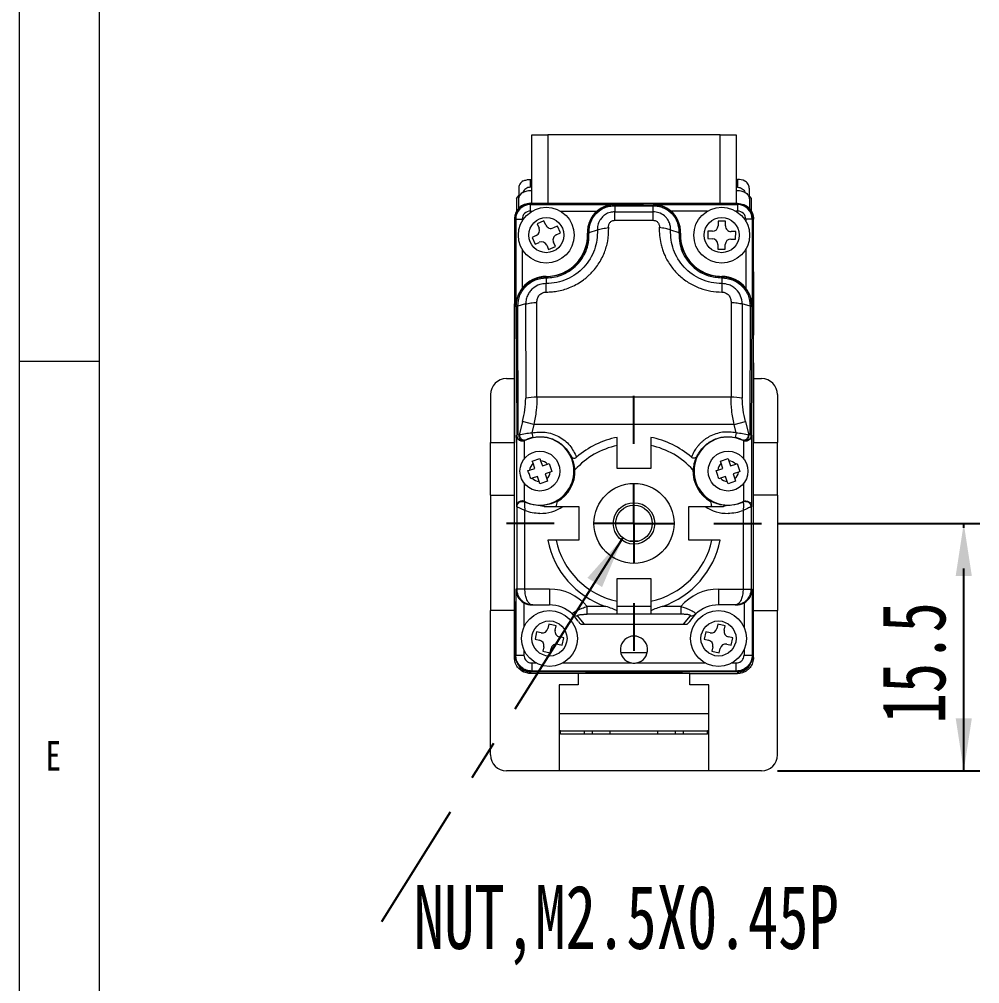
# Model space of a CAD drawing. Header units: millimetres. Extents: x 5 to 415, y 5 to 292.
# Drawn here: x 5 to 65.2, y 59.4 to 119.9 of the extents above; entities that cross this region are included whole.
import ezdxf

# ---------------------------------------------------------------- set-up
doc = ezdxf.new("R2010")
doc.units = ezdxf.units.MM
doc.linetypes.add('CENTERX2', pattern=[20.32, 12.7, -2.54, 2.54, -2.54])
doc.layers.add('CENTER_LINE', color=7, linetype='CENTERX2')
doc.styles.add('SLDTEXTSTYLE0', font='TXT', dxfattribs={"width": 0.7})
doc.styles.add('SLDTEXTSTYLE3', font='TXT', dxfattribs={"width": 0.75})
doc.dimstyles.new('SLDDIMSTYLE5', dxfattribs={"dimtxt": 4, "dimasz": 3.302, "dimexe": 0, "dimexo": 0.0625, "dimgap": 1, "dimtad": 1, "dimdec": 1, "dimrnd": 1e-09, "dimzin": 12, "dimdsep": 46, "dimtxsty": 'SLDTEXTSTYLE0', "dimsah": 1, "dimcen": 0.09, "dimadec": 0, "dimazin": 3, "dimtfac": 1, "dimtdec": 1, "dimtofl": 0, "dimtmove": 0, "dimatfit": 3, "dimfxl": 1, "dimfrac": 2, "dimtolj": 1, "dimtzin": 12, "dimarcsym": 0})
doc.dimstyles.new('SLDDIMSTYLE6', dxfattribs={"dimtxt": 0.18, "dimasz": 3.302, "dimexe": 0, "dimexo": 0.0625, "dimgap": 0, "dimtad": 0, "dimtih": 1, "dimtoh": 1, "dimdec": 0, "dimrnd": 1e-09, "dimzin": 0, "dimdsep": 46, "dimtxsty": 'Standard', "dimsah": 1, "dimcen": 0.09, "dimadec": 0, "dimazin": 0, "dimtfac": 3.302, "dimtdec": 0, "dimtofl": 0, "dimtmove": 0, "dimatfit": 3, "dimfxl": 1, "dimfrac": 2, "dimtolj": 1, "dimtzin": 0, "dimarcsym": 0})

# ---------------------------------------------------------------- blocks, each defined once
blk = doc.blocks.new('_D_28')
at = {"layer": 'CENTER_LINE'}
for p, q in [((52.548, 88.323), (65.229, 88.323)), ((64.229, 72.803), (64.229, 88.323)), ((52.548, 72.803), (65.229, 72.803))]:
    blk.add_line(p, q, dxfattribs=at)
for points in [[(64.229, 88.323), (63.721, 85.021), (64.737, 85.021)], [(64.229, 72.803), (64.737, 76.105), (63.721, 76.105)]]:
    blk.add_solid(points, dxfattribs=at)
at = {"layer": 'CENTER_LINE', "insert": (59.073, 75.769), "char_height": 4, "attachment_point": 1, "rotation": 90, "style": 'SLDTEXTSTYLE0'}
blk.add_mtext('15.5', dxfattribs=at)
blk = doc.blocks.new('SW_NOTE_0_10')
at = {"layer": 'CENTER_LINE', "color": 0, "insert": (2.028, 2.3), "char_height": 4, "attachment_point": 1, "style": 'SLDTEXTSTYLE0'}
blk.add_mtext('NUT,M2.5X0.45P', dxfattribs=at)
blk = doc.blocks.new('SW_CENTERMARKSYMBOL_9')
at = {"layer": 'CENTER_LINE', "color": 0}
for p, q in [((0, 5), (0, 8)), ((0, 0), (0, 2.5)), ((-5, 0), (-8, 0)), ((0, 0), (-2.5, 0)), ((0, 0), (0, -2.5)), ((0, 0), (2.5, 0)), ((5, 0), (8, 0)), ((0, -5), (0, -8))]:
    blk.add_line(p, q, dxfattribs=at)

msp = doc.modelspace()

# ---------------------------------------------------------------- linework, layer by layer
at = {"color": 7, "linetype": 'Continuous', "lineweight": 18}
for p, q in [((5, 292), (5, 5)), ((10, 287), (10, 10)), ((37.148, 108.405), (37.148, 112.705)), ((38.148, 112.705), (38.148, 108.405)), ((48.948, 112.705), (38.148, 112.705)), ((48.948, 108.405), (48.948, 112.705)), ((49.948, 112.705), (49.948, 108.405)), ((37.048, 109.905), (37.048, 109.405)), ((37.048, 109.905), (37.148, 109.905)), ((49.948, 109.905), (50.048, 109.905)), ((50.048, 109.905), (50.048, 109.405)), ((36.319, 108.905), (36.315, 108.656)), ((36.386, 108.905), (36.319, 108.905)), ((37.148, 109.405), (37.048, 109.405)), ((50.048, 109.405), (49.948, 109.405)), ((36.182, 108.704), (36.175, 107.863)), ((36.315, 108.656), (36.304, 108.057)), ((37.048, 108.405), (40.048, 108.405)), ((40.198, 108.38), (37.048, 108.38)), ((37.048, 108.356), (37.048, 108.324)), ((44.098, 108.356), (37.048, 108.356)), ((37.048, 108.324), (42.344, 108.324)), ((37.048, 108.324), (37.048, 107.917)), ((40.048, 108.38), (40.048, 108.405)), ((40.048, 108.405), (46.748, 108.405)), ((40.198, 108.389), (40.198, 108.38)), ((44.098, 108.389), (40.198, 108.389)), ((42.344, 108.313), (42.344, 108.324)), ((42.344, 108.313), (44.753, 108.313)), ((44.098, 108.397), (44.098, 108.356)), ((46.998, 108.397), (44.098, 108.397)), ((44.753, 108.313), (44.753, 108.324)), ((44.753, 108.324), (50.048, 108.324)), ((46.748, 108.405), (50.048, 108.405)), ((46.748, 108.405), (46.748, 108.397)), ((46.998, 108.356), (46.998, 108.397)), ((50.049, 108.359), (46.998, 108.359)), ((46.998, 108.356), (50.048, 108.356)), ((50.048, 108.356), (50.048, 108.324)), ((50.048, 108.324), (50.048, 107.917)), ((50.782, 108.656), (50.793, 108.057)), ((50.922, 107.863), (50.915, 108.704)), ((37.048, 107.917), (37.167, 107.917)), ((38.93, 107.917), (41.244, 107.917)), ((42.344, 108.251), (42.344, 107.871)), ((42.344, 108.251), (44.753, 108.251)), ((42.344, 107.871), (44.753, 107.871)), ((44.753, 107.871), (44.753, 108.251)), ((48.167, 107.917), (45.853, 107.917)), ((50.048, 107.917), (49.93, 107.917)), ((36.048, 107.405), (36.048, 104.505)), ((36.074, 104.258), (36.074, 107.405)), ((36.097, 102.103), (36.097, 107.405)), ((36.097, 107.405), (36.13, 107.405)), ((36.13, 107.405), (36.13, 101.905)), ((36.13, 107.405), (36.537, 107.405)), ((36.537, 107.405), (36.537, 107.287)), ((37.904, 107.299), (37.478, 107.109)), ((37.478, 107.109), (37.597, 106.842)), ((38.023, 107.033), (37.904, 107.299)), ((42.341, 107.336), (44.756, 107.336)), ((48.829, 107.284), (48.824, 106.992)), ((49.295, 107.277), (48.829, 107.284)), ((49.291, 106.985), (49.295, 107.277)), ((50.967, 107.405), (50.56, 107.405)), ((50.56, 107.405), (50.56, 107.287)), ((50.967, 107.405), (50.967, 101.905)), ((51, 107.405), (50.967, 107.405)), ((51, 102.103), (51, 107.405)), ((51.003, 104.058), (51.003, 107.405)), ((51.048, 104.105), (51.048, 107.405)), ((38.752, 106.976), (38.486, 106.856)), ((38.676, 106.431), (38.942, 106.55)), ((38.942, 106.55), (38.752, 106.976)), ((40.634, 106.526), (40.641, 106.526)), ((40.639, 106.605), (40.641, 106.526)), ((40.641, 106.526), (40.644, 106.405)), ((40.728, 106.577), (41.251, 106.737)), ((45.846, 106.737), (46.369, 106.577)), ((46.456, 106.526), (46.463, 106.526)), ((48.177, 106.652), (48.17, 106.185)), ((48.469, 106.648), (48.177, 106.652)), ((49.927, 106.625), (49.635, 106.63)), ((49.92, 106.159), (49.927, 106.625)), ((37.421, 106.38), (37.154, 106.261)), ((37.154, 106.261), (37.345, 105.835)), ((37.345, 105.835), (37.611, 105.954)), ((38.619, 105.702), (38.5, 105.968)), ((48.17, 106.185), (48.462, 106.181)), ((49.628, 106.163), (49.92, 106.159)), ((36.537, 105.524), (36.537, 103.076)), ((38.074, 105.778), (38.193, 105.511)), ((38.193, 105.511), (38.619, 105.702)), ((48.806, 105.826), (48.802, 105.534)), ((48.802, 105.534), (49.268, 105.527)), ((49.268, 105.527), (49.273, 105.818)), ((50.56, 105.524), (50.56, 103.076)), ((36.048, 104.505), (36.074, 104.505)), ((36.048, 104.505), (36.048, 93.405)), ((36.068, 102.103), (36.068, 104.258)), ((36.074, 104.258), (36.068, 104.258)), ((51.003, 104.105), (51.048, 104.105)), ((51.029, 104.058), (51.003, 104.058)), ((51.029, 102.103), (51.029, 104.058)), ((51.048, 104.105), (51.048, 100.133)), ((38.048, 103.792), (38.048, 103.817)), ((38.049, 103.73), (38.048, 103.371)), ((49.048, 103.817), (49.048, 103.792)), ((49.048, 103.73), (49.048, 103.371)), ((36.057, 83.405), (36.057, 102.103)), ((36.097, 102.103), (36.057, 102.103)), ((36.13, 101.905), (36.166, 101.905)), ((36.166, 101.905), (36.204, 93.85)), ((36.755, 102.088), (36.254, 101.959)), ((36.292, 93.905), (36.254, 101.959)), ((36.755, 102.088), (36.756, 96.169)), ((37.463, 96.245), (37.463, 102.19)), ((49.634, 102.19), (49.634, 96.245)), ((50.342, 102.088), (50.341, 96.169)), ((50.843, 101.959), (50.342, 102.088)), ((50.843, 101.959), (50.805, 93.905)), ((50.931, 101.905), (50.893, 93.85)), ((50.967, 101.905), (50.931, 101.905)), ((51.043, 102.103), (51, 102.103)), ((51.043, 100.133), (51.043, 102.103)), ((51.043, 100.133), (51.048, 100.133)), ((51.048, 98.393), (51.048, 100.133)), ((5, 98.5), (10, 98.5)), ((51.048, 98.393), (51.043, 98.393)), ((51.043, 83.405), (51.043, 98.393)), ((51.048, 98.393), (51.048, 93.405)), ((35.548, 97.403), (36.048, 97.403)), ((51.048, 97.403), (51.548, 97.403)), ((34.548, 96.403), (34.548, 93.403)), ((49.634, 96.245), (37.463, 96.245)), ((52.548, 96.403), (52.548, 93.403)), ((36.565, 94.719), (36.343, 93.862)), ((37.272, 94.536), (36.565, 94.719)), ((37.272, 94.536), (37.136, 94.012)), ((49.825, 94.536), (37.272, 94.536)), ((49.825, 94.536), (50.532, 94.719)), ((49.961, 94.012), (49.825, 94.536)), ((50.532, 94.719), (50.754, 93.862)), ((36.204, 93.85), (36.171, 93.85)), ((36.171, 93.85), (36.171, 89.36)), ((36.343, 93.862), (36.36, 93.865)), ((37.136, 94.012), (37.199, 93.719)), ((49.961, 94.012), (49.898, 93.719)), ((50.754, 93.862), (50.737, 93.865)), ((50.893, 93.85), (50.926, 93.85)), ((50.926, 93.85), (50.926, 89.36)), ((34.548, 90.103), (34.548, 93.403)), ((34.548, 93.403), (36.048, 93.403)), ((36.048, 93.405), (36.057, 93.405)), ((36.048, 92.803), (36.048, 93.403)), ((36.057, 93.403), (36.048, 93.403)), ((36.048, 89.355), (36.048, 93.305)), ((36.048, 93.305), (36.057, 93.305)), ((36.699, 93.542), (36.601, 93.511)), ((36.711, 93.519), (36.699, 93.542)), ((42.498, 93.212), (42.498, 93.722)), ((42.498, 91.773), (42.498, 93.212)), ((44.598, 93.722), (44.598, 93.212)), ((44.598, 93.212), (44.598, 91.773)), ((50.398, 93.542), (50.386, 93.519)), ((50.496, 93.511), (50.398, 93.542)), ((51.043, 93.405), (51.048, 93.405)), ((51.048, 93.403), (51.043, 93.403)), ((51.048, 93.305), (51.043, 93.305)), ((51.048, 92.803), (51.048, 93.403)), ((51.048, 93.403), (52.548, 93.403)), ((51.048, 89.355), (51.048, 93.305)), ((52.548, 90.103), (52.548, 93.403)), ((37.173, 92.235), (37.647, 92.394)), ((37.221, 92.092), (37.173, 92.235)), ((37.327, 91.777), (37.221, 92.092)), ((37.647, 92.394), (37.695, 92.251)), ((37.695, 92.251), (37.801, 91.936)), ((37.801, 91.936), (38.125, 92.045)), ((38.125, 92.045), (38.226, 92.078)), ((48.973, 92.235), (49.447, 92.394)), ((49.021, 92.092), (48.973, 92.235)), ((49.127, 91.777), (49.021, 92.092)), ((49.447, 92.394), (49.495, 92.251)), ((49.495, 92.251), (49.601, 91.936)), ((49.601, 91.936), (49.925, 92.045)), ((49.925, 92.045), (50.026, 92.078)), ((36.901, 91.634), (37.002, 91.668)), ((37.002, 91.668), (37.327, 91.777)), ((38.295, 91.538), (37.97, 91.429)), ((37.97, 91.429), (38.076, 91.114)), ((38.396, 91.572), (38.295, 91.538)), ((39.822, 91.657), (39.848, 91.685)), ((44.598, 91.773), (42.498, 91.773)), ((47.249, 91.685), (47.275, 91.657)), ((48.701, 91.634), (48.802, 91.668)), ((48.802, 91.668), (49.127, 91.777)), ((50.095, 91.538), (49.77, 91.429)), ((49.77, 91.429), (49.876, 91.114)), ((50.196, 91.572), (50.095, 91.538)), ((37.171, 91.161), (37.071, 91.128)), ((37.496, 91.27), (37.171, 91.161)), ((37.602, 90.955), (37.496, 91.27)), ((37.65, 90.812), (37.602, 90.955)), ((38.124, 90.971), (37.65, 90.812)), ((38.076, 91.114), (38.124, 90.971)), ((48.971, 91.161), (48.871, 91.128)), ((49.296, 91.27), (48.971, 91.161)), ((49.402, 90.955), (49.296, 91.27)), ((49.45, 90.812), (49.402, 90.955)), ((49.924, 90.971), (49.45, 90.812)), ((49.876, 91.114), (49.924, 90.971)), ((34.548, 90.103), (36.048, 90.103)), ((34.548, 90.103), (34.548, 82.853)), ((36.699, 89.668), (36.711, 89.692)), ((38.74, 89.694), (38.751, 89.731)), ((48.346, 89.731), (48.357, 89.694)), ((50.386, 89.692), (50.398, 89.668)), ((52.548, 90.103), (51.048, 90.103)), ((52.548, 90.103), (52.548, 82.853)), ((36.048, 83.955), (36.048, 89.355)), ((36.171, 89.36), (36.206, 89.36)), ((36.206, 89.36), (36.206, 84.205)), ((36.706, 84.205), (36.706, 89.121)), ((37.664, 89.448), (37.648, 89.448)), ((37.937, 89.373), (38.66, 89.373)), ((38.66, 89.373), (40.098, 89.373)), ((40.098, 89.373), (40.098, 87.273)), ((46.998, 89.373), (48.437, 89.373)), ((46.998, 87.273), (46.998, 89.373)), ((48.437, 89.373), (49.16, 89.373)), ((49.448, 89.448), (49.433, 89.448)), ((50.391, 89.121), (50.391, 84.205)), ((50.891, 89.36), (50.891, 84.205)), ((50.926, 89.36), (50.891, 89.36)), ((51.048, 83.955), (51.048, 89.355)), ((38.66, 87.273), (38.15, 87.273)), ((40.098, 87.273), (38.66, 87.273)), ((43.809, 87.203), (43.288, 87.203)), ((48.437, 87.273), (46.998, 87.273)), ((48.947, 87.273), (48.437, 87.273)), ((42.498, 83.434), (42.498, 84.873)), ((42.498, 84.873), (44.598, 84.873)), ((44.598, 84.873), (44.598, 83.434)), ((36.206, 84.205), (36.137, 84.205)), ((36.137, 84.205), (36.137, 80.059)), ((38.248, 84.205), (36.706, 84.205)), ((38.248, 84.205), (38.248, 83.205)), ((48.848, 84.205), (50.391, 84.205)), ((48.848, 84.205), (48.848, 83.205)), ((50.391, 84.205), (50.891, 84.205)), ((50.891, 84.205), (50.959, 84.205)), ((50.959, 84.205), (50.959, 80.059)), ((36.048, 83.955), (36.052, 83.955)), ((36.052, 79.905), (36.052, 83.955)), ((51.045, 83.955), (51.048, 83.955)), ((51.045, 79.905), (51.045, 83.955)), ((36.057, 83.405), (36.106, 83.405)), ((36.106, 83.405), (36.106, 80.028)), ((36.646, 83.339), (36.646, 81.807)), ((37.146, 83.205), (37.197, 83.205)), ((37.197, 83.205), (38.248, 83.205)), ((41.78, 83.115), (40.609, 83.115)), ((42.498, 82.84), (42.498, 83.434)), ((44.598, 83.115), (42.498, 83.115)), ((44.598, 83.434), (44.598, 82.84)), ((46.488, 83.115), (45.317, 83.115)), ((46.488, 83.115), (46.488, 82.625)), ((49.9, 83.205), (48.848, 83.205)), ((49.9, 83.205), (49.951, 83.205)), ((50.451, 83.339), (50.451, 81.807)), ((50.991, 83.405), (51.043, 83.405)), ((50.991, 80.028), (50.991, 83.405)), ((36.052, 82.853), (34.548, 82.853)), ((34.548, 73.803), (34.548, 82.853)), ((39.673, 82.648), (40.036, 82.2)), ((40.446, 82.005), (40.013, 82.525)), ((42.498, 82.625), (40.609, 82.625)), ((42.498, 82.625), (42.498, 82.84)), ((44.598, 82.625), (42.498, 82.625)), ((44.598, 82.84), (44.598, 82.625)), ((46.488, 82.625), (44.598, 82.625)), ((46.651, 82.005), (47.084, 82.525)), ((47.044, 82.179), (47.424, 82.648)), ((51.045, 82.853), (52.548, 82.853)), ((52.548, 73.803), (52.548, 82.853)), ((38.21, 82.008), (38.147, 81.723)), ((38.666, 81.907), (38.21, 82.008)), ((38.603, 81.622), (38.666, 81.907)), ((40.446, 82.005), (46.651, 82.005)), ((48.81, 82.008), (48.747, 81.723)), ((49.266, 81.907), (48.81, 82.008)), ((49.203, 81.622), (49.266, 81.907)), ((37.445, 81.52), (37.344, 81.065)), ((37.73, 81.457), (37.445, 81.52)), ((39.153, 81.141), (38.869, 81.204)), ((39.052, 80.686), (39.153, 81.141)), ((48.045, 81.52), (47.944, 81.065)), ((48.33, 81.457), (48.045, 81.52)), ((49.753, 81.141), (49.469, 81.204)), ((49.652, 80.686), (49.753, 81.141)), ((37.344, 81.065), (37.628, 81.002)), ((37.894, 80.584), (37.831, 80.299)), ((38.287, 80.198), (38.35, 80.483)), ((38.767, 80.749), (39.052, 80.686)), ((47.944, 81.065), (48.228, 81.002)), ((48.494, 80.584), (48.431, 80.299)), ((48.887, 80.198), (48.95, 80.483)), ((49.367, 80.749), (49.652, 80.686)), ((36.137, 80.059), (36.106, 80.028)), ((36.137, 80.059), (36.646, 80.059)), ((36.646, 80.399), (36.646, 80.059)), ((37.831, 80.299), (38.287, 80.198)), ((44.374, 80.203), (42.723, 80.203)), ((48.431, 80.299), (48.887, 80.198)), ((50.451, 80.399), (50.451, 80.059)), ((50.451, 80.059), (50.959, 80.059)), ((50.959, 80.059), (50.991, 80.028)), ((37.137, 79.568), (37.408, 79.568)), ((37.137, 79.568), (37.137, 79.059)), ((39.089, 79.568), (43.401, 79.568)), ((43.696, 79.568), (48.008, 79.568)), ((49.689, 79.568), (49.96, 79.568)), ((49.96, 79.059), (49.96, 79.568)), ((40.498, 79.007), (37.048, 79.007)), ((40.048, 78.909), (37.048, 78.909)), ((37.137, 79.059), (37.106, 79.028)), ((37.106, 79.028), (40.548, 79.028)), ((49.96, 79.059), (37.137, 79.059)), ((40.048, 78.921), (47.048, 78.921)), ((40.048, 78.909), (40.048, 78.921)), ((40.048, 78.909), (40.048, 78.203)), ((40.498, 79.028), (40.498, 79.007)), ((40.498, 78.994), (40.498, 79.007)), ((46.598, 78.994), (40.498, 78.994)), ((40.548, 79.028), (40.548, 79.005)), ((40.548, 79.005), (46.548, 79.005)), ((49.991, 79.028), (46.548, 79.028)), ((46.548, 79.005), (46.548, 79.028)), ((46.598, 79.028), (46.598, 79.007)), ((46.598, 78.994), (46.598, 79.007)), ((50.049, 79.007), (46.598, 79.007)), ((47.048, 78.909), (47.048, 78.921)), ((47.048, 78.203), (47.048, 78.909)), ((47.048, 78.909), (50.049, 78.909)), ((49.96, 79.059), (49.991, 79.028)), ((40.048, 78.203), (38.848, 78.203)), ((38.848, 78.203), (38.848, 72.803)), ((48.248, 78.203), (47.048, 78.203)), ((48.248, 72.803), (48.248, 78.203)), ((38.848, 76.403), (48.248, 76.403)), ((38.948, 75.303), (38.848, 75.303)), ((38.948, 75.103), (38.948, 75.303)), ((38.948, 75.303), (40.448, 75.303)), ((48.148, 75.103), (38.948, 75.103)), ((40.448, 75.303), (40.948, 75.303)), ((40.948, 75.103), (40.948, 75.303)), ((40.948, 75.303), (42.048, 75.303)), ((42.048, 75.103), (42.048, 75.303)), ((42.048, 75.303), (45.048, 75.303)), ((45.048, 75.103), (45.048, 75.303)), ((45.048, 75.303), (46.148, 75.303)), ((46.148, 75.103), (46.148, 75.303)), ((46.148, 75.303), (46.648, 75.303)), ((46.648, 75.303), (48.148, 75.303)), ((48.148, 75.103), (48.148, 75.303)), ((48.248, 75.303), (48.148, 75.303)), ((38.848, 72.803), (35.548, 72.803)), ((48.248, 72.803), (38.848, 72.803)), ((51.548, 72.803), (48.248, 72.803))]:
    msp.add_line(p, q, dxfattribs=at)
at = {"color": 8, "linetype": 'Continuous', "lineweight": 18}
for p, q in [((50.048, 108.356), (50.049, 108.359)), ((36.097, 107.404), (36.074, 107.405)), ((51.003, 107.405), (51, 107.406)), ((40.682, 106.931), (40.639, 106.605)), ((50.861, 102.356), (50.931, 101.905)), ((36.601, 93.511), (36.553, 93.509)), ((36.671, 93.502), (36.671, 92.382)), ((50.426, 93.502), (50.426, 92.382)), ((50.544, 93.511), (50.496, 93.511)), ((36.671, 90.824), (36.671, 89.709)), ((50.426, 90.824), (50.426, 89.709)), ((40.448, 75.103), (40.448, 75.303)), ((46.648, 75.103), (46.648, 75.303))]:
    msp.add_line(p, q, dxfattribs=at)
at = {"color": 7, "linetype": 'Continuous', "lineweight": 18, "flags": 128}
for points in [[(36.182, 108.704), (36.255, 108.813), (36.319, 108.889)], [(50.915, 108.704), (50.842, 108.813), (50.778, 108.889)], [(40.609, 82.625), (40.609, 82.649), (40.609, 82.687), (40.609, 82.737), (40.609, 82.798), (40.609, 82.869), (40.609, 82.947), (40.609, 83.03), (40.609, 83.115)]]:
    msp.add_lwpolyline(points, dxfattribs=at)
at = {"color": 7, "linetype": 'Continuous', "lineweight": 18}
for centre, radius in [((38.048, 106.405), 1.75), ((49.048, 106.405), 1.75), ((38.048, 106.405), 1.1), ((49.048, 106.405), 1.1), ((37.648, 91.603), 1.25), ((49.448, 91.603), 1.25), ((43.548, 88.323), 2.51), ((43.548, 88.323), 1.3), ((43.548, 88.323), 1.15), ((38.248, 81.103), 1.75), ((48.848, 81.103), 1.75), ((38.248, 81.103), 1.1), ((48.848, 81.103), 1.1)]:
    msp.add_circle(centre, radius, dxfattribs=at)
for centre, radius, start, end in [((50.048, 108.905), 1, 63.69863, 90), ((36.815, 108.647), 0.5, 117.88834, 179), ((37.048, 107.405), 0.951, 90, 180), ((37.048, 107.405), 0.919, 90, 180), ((50.048, 107.405), 0.951, 0, 90), ((50.048, 107.405), 0.919, 0, 90), ((37.048, 107.405), 0.512, 90, 180), ((42.344, 106.605), 1.712, 129.9741, 182.66588), ((44.753, 106.605), 1.712, 357.33412, 50.0259), ((50.048, 107.405), 0.512, 0, 90), ((37.278, 106.699), 0.35, 294.10475, 24.10475), ((38.343, 107.176), 0.35, 204.10475, 294.10475), ((38.048, 106.405), 2.588, 270, 2.66588), ((49.048, 106.405), 2.588, 177.33412, 270), ((48.474, 106.997), 0.35, 269.12294, 359.12294), ((49.641, 106.98), 0.35, 179.12294, 269.12294), ((37.754, 105.635), 0.35, 24.10475, 114.10475), ((38.819, 106.111), 0.35, 114.10475, 204.10475), ((48.456, 105.831), 0.35, 359.12294, 89.12294), ((49.623, 105.813), 0.35, 89.12294, 179.12294), ((38.048, 101.905), 1.912, 90, 142.25835), ((49.048, 101.905), 1.912, 37.74165, 90), ((35.548, 96.403), 1, 90, 180), ((51.548, 96.403), 1, 0, 90), ((37.422, 93.285), 2.96, 89.21959, 103.01862), ((49.675, 93.285), 2.96, 76.98138, 90.78041), ((36.297, 93.799), 0.106, 92.8684, 151.15593), ((50.8, 93.799), 0.106, 28.84509, 87.13117), ((36.548, 93.85), 0.369, 289.34492, 296.10388), ((37.648, 91.605), 2.131, 243.89612, 116.10388), ((43.548, 88.323), 5, 102.12235, 137.74369), ((43.548, 88.323), 5.5, 101.00584, 130.89061), ((43.548, 88.323), 5.5, 49.10939, 78.99416), ((43.548, 88.323), 5, 42.25631, 77.87765), ((49.448, 91.605), 2.131, 63.89612, 296.10388), ((50.548, 93.85), 0.369, 243.89612, 250.65508), ((37.648, 91.603), 0.65, 131.15897, 174.28594), ((37.648, 91.603), 0.65, 42.79227, 85.91924), ((49.448, 91.603), 0.65, 131.15897, 174.28594), ((49.448, 91.603), 0.65, 42.79227, 85.91924), ((37.648, 91.603), 0.65, 311.15897, 354.28594), ((37.648, 91.605), 2.201, 299.74165, 2.08246), ((49.448, 91.605), 2.201, 177.91754, 240.25835), ((49.448, 91.603), 0.65, 311.15897, 354.28594), ((37.648, 91.603), 0.65, 222.79227, 265.91924), ((49.448, 91.603), 0.65, 222.79227, 265.91924), ((36.548, 89.36), 0.369, 63.89612, 70.65508), ((43.548, 88.323), 5, 164.08042, 167.87765), ((43.548, 88.323), 5, 12.12235, 15.91958), ((50.548, 89.36), 0.369, 109.34492, 116.10388), ((37.648, 91.605), 2.657, 270, 302.85003), ((49.448, 91.605), 2.657, 237.14997, 270), ((43.548, 88.323), 5.5, 191.00584, 251.24061), ((43.548, 88.323), 5, 192.12235, 257.87765), ((43.548, 88.323), 5, 282.12235, 347.87765), ((43.548, 88.323), 5.5, 288.75939, 348.99416), ((38.248, 81.105), 3.1, 40.41773, 90), ((48.848, 81.105), 3.1, 90, 139.58227), ((38.248, 81.105), 2.1, 47.27154, 90), ((48.848, 81.105), 2.1, 90, 132.72846), ((39.991, 82.994), 0.47, 227.47679, 272.6664), ((47.106, 82.994), 0.47, 267.3336, 312.52321), ((37.805, 81.799), 0.35, 257.48214, 347.48214), ((48.405, 81.799), 0.35, 257.48214, 347.48214), ((38.944, 81.546), 0.35, 167.48214, 257.48214), ((43.548, 80.405), 0.85, 279.97078, 260.02922), ((49.544, 81.546), 0.35, 167.48214, 257.48214), ((37.553, 80.66), 0.35, 347.48214, 77.48214), ((38.691, 80.407), 0.35, 77.48214, 167.48214), ((48.153, 80.66), 0.35, 347.48214, 77.48214), ((49.291, 80.407), 0.35, 77.48214, 167.48214), ((43.548, 80.405), 0.85, 260.02922, 279.97078), ((35.548, 73.803), 1, 180, 270), ((51.548, 73.803), 1, 270, 0)]:
    msp.add_arc(centre, radius, start, end, dxfattribs=at)
for centre, major_axis, ratio, start_param, end_param in [((42.344, 106.634), (0, 1.69), 0.999853, 0, 0.708773), ((44.753, 106.634), (0, 1.69), 0.999853, 5.574412, 6.283185), ((38.016, 101.905), (1.886, 0), 0.999853, 2.472305, 3.141593), ((49.081, 101.905), (1.886, 0), 0.999853, 0, 0.669288), ((37.155, 84.205), (1.018, 0), 0.982697, 3.141593, 4.188702), ((49.942, 84.205), (1.018, 0), 0.982697, 5.236076, 6.283185), ((37.146, 84.205), (-1, 0), 0.999848, 1.04711, 1.570796), ((49.951, 84.205), (-1, 0), 0.999848, 1.570796, 2.094483), ((37.106, 80.028), (0.707, 0.707), 0.999695, 2.356347, 3.926839), ((49.991, 80.028), (0.707, -0.707), 0.999695, 5.497939, 7.068431)]:
    msp.add_ellipse(centre, major_axis=major_axis, ratio=ratio, start_param=start_param, end_param=end_param, dxfattribs=at)
for points in [[(37.148, 112.705), (37.163, 112.705), (37.194, 112.705), (37.425, 112.705), (37.755, 112.705), (38.017, 112.705), (38.148, 112.705)], [(48.948, 112.705), (49.08, 112.705), (49.342, 112.705), (49.672, 112.705), (49.903, 112.705), (49.933, 112.705), (49.948, 112.705)], [(36.605, 109.802), (36.676, 109.832), (36.818, 109.892), (36.972, 109.901), (37.048, 109.905)], [(36.581, 109.089), (36.671, 109.129), (36.852, 109.208), (37.05, 109.203), (37.148, 109.2)], [(49.948, 109.2), (50.047, 109.203), (50.245, 109.208), (50.426, 109.129), (50.516, 109.089)], [(50.516, 109.089), (50.554, 109.065), (50.629, 109.018), (50.713, 108.912), (50.77, 108.789), (50.778, 108.7), (50.782, 108.656)], [(37.048, 108.405), (36.917, 108.39), (36.655, 108.36), (36.325, 108.129), (36.094, 107.798), (36.063, 107.536), (36.048, 107.405)], [(42.344, 108.251), (42.344, 108.269), (42.344, 108.304), (42.344, 108.31), (42.344, 108.313)], [(44.753, 108.251), (44.753, 108.269), (44.753, 108.304), (44.753, 108.31), (44.753, 108.313)], [(50.048, 108.405), (50.18, 108.39), (50.442, 108.36), (50.772, 108.129), (51.003, 107.798), (51.033, 107.536), (51.048, 107.405)], [(42.341, 107.336), (42.342, 107.44), (42.343, 107.648), (42.344, 107.796), (42.344, 107.871)], [(44.756, 107.336), (44.755, 107.44), (44.754, 107.648), (44.754, 107.796), (44.753, 107.871)], [(38.226, 92.078), (38.255, 91.994), (38.311, 91.825), (38.368, 91.656), (38.396, 91.572)], [(50.026, 92.078), (50.055, 91.994), (50.111, 91.825), (50.168, 91.656), (50.196, 91.572)], [(37.071, 91.128), (37.042, 91.212), (36.986, 91.381), (36.929, 91.549), (36.901, 91.634)], [(48.871, 91.128), (48.842, 91.212), (48.786, 91.381), (48.729, 91.549), (48.701, 91.634)], [(37.648, 88.948), (37.487, 88.955), (37.165, 88.97), (36.859, 89.071), (36.706, 89.121)], [(50.391, 89.121), (50.238, 89.07), (49.932, 88.97), (49.609, 88.955), (49.448, 88.948)], [(36.706, 84.205), (36.641, 84.205), (36.511, 84.205), (36.347, 84.205), (36.231, 84.205), (36.214, 84.205), (36.206, 84.205)]]:
    msp.add_open_spline(points, degree=3, dxfattribs=at)
for points, knots in [([(36.605, 109.802), (36.561, 109.775), (36.473, 109.721), (36.381, 109.595), (36.335, 109.471), (36.329, 109.393), (36.327, 109.362)], [0, 0, 0, 0, 0.270501, 0.540639, 0.820445, 1, 1, 1, 1]), ([(50.77, 109.362), (50.766, 109.408), (50.757, 109.498), (50.697, 109.624), (50.609, 109.732), (50.53, 109.779), (50.492, 109.802)], [0, 0, 0, 0, 0.2683311, 0.5220653, 0.7646878, 1, 1, 1, 1]), ([(36.327, 109.362), (36.325, 109.257), (36.323, 109.111), (36.32, 108.951), (36.319, 108.905)], [0, 0, 0, 0, 0.715699, 1, 1, 1, 1]), ([(37.048, 109.405), (36.999, 109.401), (36.899, 109.393), (36.764, 109.325), (36.65, 109.224), (36.605, 109.135), (36.583, 109.09)], [0, 0, 0, 0, 0.249883, 0.499844, 0.749883, 1, 1, 1, 1]), ([(50.048, 109.405), (50.098, 109.401), (50.198, 109.393), (50.333, 109.325), (50.447, 109.224), (50.492, 109.135), (50.514, 109.09)], [0, 0, 0, 0, 0.249826, 0.499768, 0.749826, 1, 1, 1, 1]), ([(50.77, 109.362), (50.771, 109.287), (50.774, 109.142), (50.777, 108.982), (50.778, 108.905)], [0, 0, 0, 0, 0.523313, 1, 1, 1, 1]), ([(36.074, 107.405), (36.084, 107.515), (36.106, 107.734), (36.274, 108.026), (36.521, 108.247), (36.795, 108.364), (36.977, 108.375), (37.048, 108.38)], [0, 0, 0, 0, 0.214703, 0.429407, 0.644092, 0.858769, 1, 1, 1, 1]), ([(42.344, 108.313), (42.139, 108.292), (41.721, 108.247), (41.185, 107.909), (40.859, 107.48), (40.704, 107.141), (40.686, 106.972), (40.682, 106.931)], [0, 0, 0, 0, 0.261145, 0.531603, 0.781531, 0.947839, 1, 1, 1, 1]), ([(46.427, 106.932), (46.424, 106.947), (46.392, 107.103), (46.268, 107.449), (45.922, 107.9), (45.38, 108.246), (44.96, 108.291), (44.753, 108.313)], [0, 0, 0, 0, 0.019748, 0.204658, 0.465549, 0.736715, 1, 1, 1, 1]), ([(50.049, 108.359), (50.159, 108.357), (50.279, 108.355), (50.379, 108.298), (50.387, 108.293)], [0, 0, 0, 0, 0.926341, 1, 1, 1, 1]), ([(40.728, 106.577), (40.745, 106.794), (40.78, 107.226), (41.089, 107.693), (41.418, 107.974), (41.704, 108.131), (42.017, 108.232), (42.235, 108.245), (42.344, 108.251)], [0, 0, 0, 0, 0.249328, 0.498429, 0.623734, 0.74892, 0.874188, 1, 1, 1, 1]), ([(42.344, 107.871), (42.245, 107.863), (42.037, 107.846), (41.772, 107.722), (41.556, 107.549), (41.384, 107.325), (41.265, 107.045), (41.255, 106.835), (41.251, 106.737)], [0, 0, 0, 0, 0.167736, 0.352143, 0.487172, 0.638974, 0.831837, 1, 1, 1, 1]), ([(44.753, 108.251), (44.862, 108.245), (45.08, 108.232), (45.392, 108.131), (45.679, 107.974), (46.007, 107.693), (46.317, 107.226), (46.352, 106.794), (46.369, 106.577)], [0, 0, 0, 0, 0.125761, 0.251022, 0.376238, 0.501616, 0.75075, 1, 1, 1, 1]), ([(45.846, 106.737), (45.842, 106.828), (45.835, 107.003), (45.749, 107.245), (45.624, 107.451), (45.422, 107.661), (45.128, 107.835), (44.872, 107.859), (44.753, 107.871)], [0, 0, 0, 0, 0.1558575, 0.3009533, 0.4379236, 0.5671246, 0.799357, 1, 1, 1, 1]), ([(50.935, 107.722), (50.952, 107.687), (50.998, 107.587), (51.001, 107.477), (51.003, 107.405)], [0, 0, 0, 0, 0.355199, 1, 1, 1, 1]), ([(41.961, 106.876), (41.958, 106.902), (41.951, 106.956), (41.965, 107.038), (41.994, 107.119), (42.04, 107.192), (42.101, 107.254), (42.175, 107.3), (42.256, 107.331), (42.313, 107.334), (42.341, 107.336)], [0, 0, 0, 0, 0.11782, 0.242931, 0.371062, 0.499161, 0.624773, 0.752597, 0.87771, 1, 1, 1, 1]), ([(44.756, 107.336), (44.784, 107.334), (44.841, 107.331), (44.922, 107.3), (44.996, 107.254), (45.056, 107.193), (45.103, 107.119), (45.132, 107.039), (45.146, 106.956), (45.139, 106.902), (45.136, 106.875)], [0, 0, 0, 0, 0.120683, 0.247152, 0.372056, 0.500257, 0.625655, 0.756459, 0.880216, 1, 1, 1, 1]), ([(38.044, 102.836), (38.173, 102.839), (38.432, 102.845), (38.825, 102.907), (39.221, 103.008), (39.622, 103.158), (40.013, 103.353), (40.327, 103.559), (40.567, 103.747), (40.743, 103.904), (40.909, 104.072), (41.105, 104.294), (41.317, 104.579), (41.527, 104.934), (41.693, 105.298), (41.818, 105.666), (41.945, 106.185), (41.954, 106.593), (41.961, 106.876)], [0, 0, 0, 0, 0.060234, 0.121544, 0.186562, 0.252313, 0.322665, 0.392865, 0.430194, 0.467593, 0.5052, 0.543154, 0.609319, 0.675266, 0.741722, 0.802454, 0.863248, 1, 1, 1, 1]), ([(41.251, 106.737), (41.25, 106.527), (41.249, 106.104), (41.084, 105.484), (40.81, 104.901), (40.416, 104.382), (39.924, 103.946), (39.346, 103.623), (38.713, 103.409), (38.269, 103.384), (38.048, 103.371)], [0, 0, 0, 0, 0.123584, 0.248726, 0.373798, 0.499207, 0.624438, 0.749796, 0.875432, 1, 1, 1, 1]), ([(38.049, 103.73), (38.201, 103.737), (38.516, 103.753), (38.989, 103.884), (39.455, 104.107), (39.887, 104.433), (40.26, 104.857), (40.543, 105.37), (40.723, 105.954), (40.727, 106.367), (40.728, 106.577)], [0, 0, 0, 0, 0.10102, 0.209221, 0.324285, 0.446028, 0.574634, 0.7099, 0.851901, 1, 1, 1, 1]), ([(40.641, 106.526), (40.642, 106.531), (40.644, 106.54), (40.662, 106.554), (40.689, 106.567), (40.715, 106.574), (40.728, 106.577)], [0, 0, 0, 0, 0.247686, 0.500027, 0.752355, 1, 1, 1, 1]), ([(41.251, 106.737), (41.354, 106.767), (41.562, 106.827), (41.828, 106.859), (41.961, 106.876)], [0, 0, 0, 0, 0.50013, 1, 1, 1, 1]), ([(45.136, 106.875), (45.136, 106.709), (45.135, 106.373), (45.209, 105.942), (45.305, 105.585), (45.405, 105.303), (45.585, 104.894), (45.895, 104.384), (46.406, 103.827), (47.014, 103.377), (47.681, 103.062), (48.365, 102.868), (48.825, 102.847), (49.052, 102.836)], [0, 0, 0, 0, 0.080704, 0.163024, 0.211581, 0.259857, 0.308115, 0.427315, 0.545979, 0.667979, 0.784306, 0.893236, 1, 1, 1, 1]), ([(45.846, 106.737), (45.835, 106.74), (45.742, 106.77), (45.515, 106.829), (45.267, 106.859), (45.136, 106.875)], [0, 0, 0, 0, 0.057383, 0.500719, 1, 1, 1, 1]), ([(49.048, 103.371), (48.827, 103.384), (48.384, 103.41), (47.75, 103.622), (47.174, 103.947), (46.68, 104.381), (46.287, 104.901), (46.013, 105.484), (45.848, 106.104), (45.847, 106.527), (45.846, 106.737)], [0, 0, 0, 0, 0.124691, 0.250146, 0.375426, 0.500837, 0.625995, 0.751307, 0.876449, 1, 1, 1, 1]), ([(46.369, 106.577), (46.372, 106.342), (46.379, 105.866), (46.61, 105.236), (46.969, 104.678), (47.478, 104.194), (48.199, 103.808), (48.766, 103.756), (49.048, 103.73)], [0, 0, 0, 0, 0.165533, 0.335366, 0.46358, 0.624197, 0.813309, 1, 1, 1, 1]), ([(46.456, 106.526), (46.454, 106.533), (46.449, 106.545), (46.42, 106.561), (46.393, 106.57), (46.375, 106.575), (46.369, 106.577)], [0, 0, 0, 0, 0.375097, 0.670769, 0.878802, 1, 1, 1, 1]), ([(49.048, 103.792), (48.864, 103.803), (48.501, 103.825), (47.988, 104), (47.524, 104.264), (47.131, 104.612), (46.813, 105.034), (46.629, 105.419), (46.527, 105.754), (46.472, 106.03), (46.449, 106.294), (46.454, 106.465), (46.456, 106.526)], [0, 0, 0, 0, 0.126294, 0.248663, 0.370087, 0.498036, 0.617487, 0.748454, 0.805475, 0.874075, 0.955183, 1, 1, 1, 1]), ([(40.644, 106.405), (40.636, 106.239), (40.62, 105.908), (40.473, 105.416), (40.241, 104.967), (39.972, 104.631), (39.726, 104.401), (39.452, 104.192), (39.079, 103.988), (38.582, 103.824), (38.229, 103.803), (38.048, 103.792)], [0, 0, 0, 0, 0.125745, 0.25123, 0.384795, 0.501655, 0.567479, 0.631015, 0.751263, 0.872159, 1, 1, 1, 1]), ([(36.226, 102.357), (36.229, 102.376), (36.262, 102.61), (36.457, 102.953), (36.778, 103.32), (37.127, 103.568), (37.55, 103.752), (37.876, 103.778), (38.048, 103.792)], [0, 0, 0, 0, 0.023377, 0.284963, 0.454083, 0.610185, 0.794428, 1, 1, 1, 1]), ([(36.254, 101.959), (36.283, 102.19), (36.341, 102.653), (36.754, 103.238), (37.344, 103.649), (37.814, 103.703), (38.049, 103.73)], [0, 0, 0, 0, 0.249805, 0.4994208, 0.7493558, 1, 1, 1, 1]), ([(38.048, 103.792), (38.049, 103.789), (38.049, 103.782), (38.049, 103.747), (38.049, 103.73)], [0, 0, 0, 0, 0.497258, 1, 1, 1, 1]), ([(49.048, 103.73), (49.048, 103.747), (49.048, 103.782), (49.048, 103.789), (49.048, 103.792)], [0, 0, 0, 0, 0.502742, 1, 1, 1, 1]), ([(49.048, 103.792), (49.227, 103.777), (49.602, 103.746), (50.06, 103.52), (50.411, 103.229), (50.663, 102.899), (50.83, 102.599), (50.856, 102.399), (50.861, 102.356)], [0, 0, 0, 0, 0.213112, 0.447815, 0.598568, 0.757367, 0.948269, 1, 1, 1, 1]), ([(49.048, 103.73), (49.283, 103.703), (49.752, 103.649), (50.342, 103.239), (50.755, 102.654), (50.814, 102.191), (50.843, 101.959)], [0, 0, 0, 0, 0.250224, 0.500004, 0.749764, 1, 1, 1, 1]), ([(38.048, 103.371), (37.909, 103.358), (37.611, 103.329), (37.269, 103.131), (37.033, 102.893), (36.886, 102.661), (36.779, 102.389), (36.763, 102.191), (36.755, 102.088)], [0, 0, 0, 0, 0.20459, 0.437673, 0.566426, 0.702382, 0.846176, 1, 1, 1, 1]), ([(38.044, 102.836), (38.045, 102.939), (38.046, 103.147), (38.048, 103.296), (38.048, 103.371)], [0, 0, 0, 0, 0.497276, 1, 1, 1, 1]), ([(49.048, 103.371), (49.049, 103.296), (49.05, 103.147), (49.052, 102.939), (49.052, 102.836)], [0, 0, 0, 0, 0.502722, 1, 1, 1, 1]), ([(50.342, 102.088), (50.32, 102.259), (50.278, 102.594), (50.022, 102.956), (49.755, 103.17), (49.454, 103.328), (49.208, 103.354), (49.048, 103.371)], [0, 0, 0, 0, 0.256012, 0.50256, 0.638236, 0.766006, 1, 1, 1, 1]), ([(37.463, 102.19), (37.465, 102.269), (37.468, 102.39), (37.535, 102.538), (37.606, 102.639), (37.696, 102.723), (37.804, 102.786), (37.922, 102.829), (38.004, 102.834), (38.044, 102.836)], [0, 0, 0, 0, 0.245572, 0.373218, 0.499285, 0.625401, 0.751777, 0.877837, 1, 1, 1, 1]), ([(49.052, 102.836), (49.093, 102.834), (49.175, 102.829), (49.292, 102.787), (49.4, 102.724), (49.491, 102.639), (49.562, 102.538), (49.629, 102.39), (49.632, 102.269), (49.634, 102.19)], [0, 0, 0, 0, 0.121784, 0.248137, 0.373872, 0.500587, 0.62603, 0.753831, 1, 1, 1, 1]), ([(36.254, 101.959), (36.244, 101.957), (36.218, 101.951), (36.189, 101.943), (36.17, 101.929), (36.167, 101.913), (36.166, 101.905)], [0, 0, 0, 0, 0.183981, 0.49927, 0.753248, 1, 1, 1, 1]), ([(36.755, 102.088), (36.859, 102.113), (37.065, 102.164), (37.33, 102.181), (37.463, 102.19)], [0, 0, 0, 0, 0.500435, 1, 1, 1, 1]), ([(49.634, 102.19), (49.766, 102.181), (50.031, 102.164), (50.238, 102.114), (50.342, 102.088)], [0, 0, 0, 0, 0.49864, 1, 1, 1, 1]), ([(50.843, 101.959), (50.856, 101.955), (50.882, 101.948), (50.909, 101.943), (50.924, 101.93), (50.93, 101.913), (50.931, 101.907), (50.931, 101.905)], [0, 0, 0, 0, 0.249886, 0.499926, 0.747959, 0.907794, 1, 1, 1, 1]), ([(37.463, 96.245), (37.454, 95.963), (37.438, 95.396), (37.328, 94.825), (37.272, 94.536)], [0, 0, 0, 0, 0.495576, 1, 1, 1, 1]), ([(49.825, 94.536), (49.769, 94.825), (49.659, 95.396), (49.642, 95.963), (49.634, 96.245)], [0, 0, 0, 0, 0.504417, 1, 1, 1, 1]), ([(36.565, 94.719), (36.62, 94.963), (36.731, 95.446), (36.747, 95.929), (36.756, 96.169)], [0, 0, 0, 0, 0.504154, 1, 1, 1, 1]), ([(50.532, 94.719), (50.477, 94.963), (50.366, 95.446), (50.35, 95.929), (50.341, 96.169)], [0, 0, 0, 0, 0.504153, 1, 1, 1, 1]), ([(36.671, 93.502), (36.637, 93.493), (36.569, 93.475), (36.466, 93.486), (36.359, 93.524), (36.252, 93.608), (36.187, 93.725), (36.172, 93.813), (36.171, 93.849), (36.171, 93.85)], [0, 0, 0, 0, 0.117763, 0.235394, 0.357437, 0.547783, 0.812584, 0.994967, 1, 1, 1, 1]), ([(36.553, 93.509), (36.545, 93.508), (36.511, 93.506), (36.453, 93.518), (36.383, 93.545), (36.322, 93.588), (36.271, 93.642), (36.233, 93.706), (36.209, 93.777), (36.206, 93.826), (36.204, 93.85)], [0, 0, 0, 0, 0.048473, 0.185416, 0.322525, 0.459803, 0.595659, 0.730926, 0.865681, 1, 1, 1, 1]), ([(36.292, 93.905), (36.292, 93.902), (36.293, 93.895), (36.297, 93.883), (36.308, 93.87), (36.324, 93.861), (36.337, 93.862), (36.343, 93.862)], [0, 0, 0, 0, 0.105787, 0.213994, 0.459109, 0.727072, 1, 1, 1, 1]), ([(36.601, 93.511), (36.586, 93.51), (36.556, 93.509), (36.508, 93.525), (36.459, 93.557), (36.416, 93.605), (36.38, 93.665), (36.356, 93.731), (36.343, 93.799), (36.343, 93.842), (36.343, 93.862)], [0, 0, 0, 0, 0.113183, 0.235918, 0.365964, 0.5, 0.634036, 0.764082, 0.886817, 1, 1, 1, 1]), ([(36.36, 93.865), (36.481, 93.9), (36.711, 93.965), (37, 93.997), (37.136, 94.012)], [0, 0, 0, 0, 0.529808, 1, 1, 1, 1]), ([(36.699, 93.542), (36.686, 93.538), (36.659, 93.529), (36.608, 93.534), (36.552, 93.559), (36.494, 93.603), (36.442, 93.663), (36.401, 93.731), (36.373, 93.8), (36.364, 93.844), (36.36, 93.865)], [0, 0, 0, 0, 0.110626, 0.23271, 0.363836, 0.5, 0.636164, 0.76729, 0.889374, 1, 1, 1, 1]), ([(37.136, 94.012), (37.417, 94.043), (37.998, 94.107), (38.849, 93.81), (39.561, 93.256), (39.822, 92.734), (39.948, 92.481)], [0, 0, 0, 0, 0.241992, 0.5, 0.758008, 1, 1, 1, 1]), ([(37.199, 93.719), (37.437, 93.746), (37.914, 93.8), (38.61, 93.58), (39.213, 93.168), (39.464, 92.759), (39.59, 92.554)], [0, 0, 0, 0, 0.25, 0.5, 0.75, 1, 1, 1, 1]), ([(49.961, 94.012), (49.67, 94.044), (49.234, 94.093), (48.667, 93.951), (48.344, 93.812), (48.116, 93.676), (47.968, 93.574), (47.828, 93.46), (47.697, 93.337), (47.614, 93.247), (47.562, 93.185), (47.504, 93.116), (47.422, 93.004), (47.281, 92.785), (47.205, 92.61), (47.149, 92.481)], [0, 0, 0, 0, 0.24915, 0.374216, 0.499281, 0.551014, 0.602748, 0.654458, 0.706139, 0.757811, 0.759825, 0.775453, 0.83602, 0.879004, 1, 1, 1, 1]), ([(47.507, 92.554), (47.633, 92.759), (47.884, 93.168), (48.487, 93.58), (49.183, 93.8), (49.66, 93.746), (49.898, 93.719)], [0, 0, 0, 0, 0.25, 0.5, 0.75, 1, 1, 1, 1]), ([(49.961, 94.012), (50.097, 93.997), (50.386, 93.965), (50.616, 93.9), (50.737, 93.865)], [0, 0, 0, 0, 0.4709453, 1, 1, 1, 1]), ([(50.737, 93.865), (50.733, 93.844), (50.724, 93.8), (50.696, 93.731), (50.655, 93.663), (50.603, 93.603), (50.545, 93.559), (50.489, 93.534), (50.438, 93.529), (50.411, 93.538), (50.398, 93.542)], [0, 0, 0, 0, 0.110626, 0.23271, 0.363836, 0.5, 0.636164, 0.76729, 0.889374, 1, 1, 1, 1]), ([(50.926, 93.85), (50.926, 93.849), (50.925, 93.813), (50.91, 93.725), (50.845, 93.608), (50.738, 93.524), (50.631, 93.486), (50.528, 93.475), (50.46, 93.493), (50.426, 93.502)], [0, 0, 0, 0, 0.005034, 0.187416, 0.452217, 0.642563, 0.764606, 0.882237, 1, 1, 1, 1]), ([(50.496, 93.511), (50.511, 93.51), (50.543, 93.509), (50.593, 93.527), (50.641, 93.56), (50.685, 93.61), (50.719, 93.67), (50.742, 93.736), (50.754, 93.801), (50.754, 93.843), (50.754, 93.862)], [0, 0, 0, 0, 0.118146, 0.244995, 0.37775, 0.512674, 0.645653, 0.772913, 0.891593, 1, 1, 1, 1]), ([(50.893, 93.85), (50.888, 93.808), (50.881, 93.742), (50.838, 93.661), (50.794, 93.606), (50.735, 93.558), (50.672, 93.528), (50.606, 93.508), (50.565, 93.51), (50.544, 93.511)], [0, 0, 0, 0, 0.230756, 0.360845, 0.50045, 0.619436, 0.773828, 0.885337, 1, 1, 1, 1]), ([(50.805, 93.905), (50.805, 93.902), (50.804, 93.895), (50.8, 93.882), (50.789, 93.87), (50.773, 93.861), (50.76, 93.862), (50.754, 93.862)], [0, 0, 0, 0, 0.107272, 0.216266, 0.463262, 0.73307, 1, 1, 1, 1]), ([(36.699, 93.542), (36.772, 93.576), (36.881, 93.628), (37.06, 93.686), (37.153, 93.708), (37.199, 93.719)], [0, 0, 0, 0, 0.50598, 0.757681, 1, 1, 1, 1]), ([(49.898, 93.719), (49.944, 93.708), (50.037, 93.686), (50.216, 93.628), (50.325, 93.576), (50.398, 93.542)], [0, 0, 0, 0, 0.242384, 0.494157, 1, 1, 1, 1]), ([(39.59, 92.554), (39.642, 92.436), (39.749, 92.198), (39.81, 91.886), (39.82, 91.698), (39.822, 91.657)], [0, 0, 0, 0, 0.433854, 0.877719, 1, 1, 1, 1]), ([(39.59, 92.554), (39.616, 92.513), (39.655, 92.453), (39.743, 92.413), (39.816, 92.41), (39.889, 92.435), (39.929, 92.466), (39.948, 92.481)], [0, 0, 0, 0, 0.381572, 0.550126, 0.720262, 0.867847, 1, 1, 1, 1]), ([(47.507, 92.554), (47.481, 92.513), (47.442, 92.453), (47.354, 92.413), (47.281, 92.41), (47.208, 92.435), (47.168, 92.466), (47.149, 92.481)], [0, 0, 0, 0, 0.381547, 0.550115, 0.720266, 0.867861, 1, 1, 1, 1]), ([(47.275, 91.657), (47.288, 91.8), (47.317, 92.09), (47.42, 92.376), (47.493, 92.525), (47.507, 92.554)], [0, 0, 0, 0, 0.437761, 0.888995, 1, 1, 1, 1]), ([(36.671, 89.709), (36.637, 89.717), (36.597, 89.728), (36.517, 89.731), (36.433, 89.718), (36.323, 89.664), (36.22, 89.562), (36.178, 89.451), (36.171, 89.378), (36.171, 89.361), (36.171, 89.36)], [0, 0, 0, 0, 0.11544, 0.141145, 0.277216, 0.412411, 0.624676, 0.915152, 0.994966, 1, 1, 1, 1]), ([(36.206, 89.36), (36.211, 89.405), (36.221, 89.495), (36.3, 89.608), (36.414, 89.688), (36.504, 89.698), (36.548, 89.703)], [0, 0, 0, 0, 0.25, 0.5, 0.75, 1, 1, 1, 1]), ([(36.548, 89.703), (36.575, 89.702), (36.627, 89.698), (36.675, 89.678), (36.699, 89.668)], [0, 0, 0, 0, 0.5, 1, 1, 1, 1]), ([(36.699, 89.668), (36.699, 89.665), (36.698, 89.66), (36.694, 89.625), (36.69, 89.569), (36.685, 89.477), (36.684, 89.326), (36.698, 89.193), (36.706, 89.121)], [0, 0, 0, 0, 0.12306, 0.248493, 0.377059, 0.509618, 0.734984, 1, 1, 1, 1]), ([(37.648, 89.448), (37.484, 89.458), (37.155, 89.477), (36.851, 89.604), (36.699, 89.668)], [0, 0, 0, 0, 0.5, 1, 1, 1, 1]), ([(38.751, 89.731), (38.622, 89.667), (38.361, 89.539), (37.995, 89.459), (37.764, 89.451), (37.664, 89.448)], [0, 0, 0, 0, 0.3559805, 0.7229169, 1, 1, 1, 1]), ([(49.433, 89.448), (49.306, 89.454), (49.05, 89.465), (48.684, 89.56), (48.45, 89.678), (48.346, 89.731)], [0, 0, 0, 0, 0.352221, 0.711319, 1, 1, 1, 1]), ([(50.398, 89.668), (50.246, 89.604), (49.942, 89.477), (49.613, 89.458), (49.448, 89.448)], [0, 0, 0, 0, 0.5, 1, 1, 1, 1]), ([(50.398, 89.668), (50.398, 89.665), (50.399, 89.66), (50.403, 89.625), (50.407, 89.569), (50.412, 89.477), (50.413, 89.326), (50.399, 89.193), (50.391, 89.121)], [0, 0, 0, 0, 0.123087, 0.248535, 0.377103, 0.509653, 0.735072, 1, 1, 1, 1]), ([(50.548, 89.703), (50.521, 89.701), (50.469, 89.698), (50.421, 89.678), (50.398, 89.668)], [0, 0, 0, 0, 0.5237, 1, 1, 1, 1]), ([(50.426, 89.709), (50.46, 89.717), (50.5, 89.728), (50.58, 89.731), (50.663, 89.718), (50.774, 89.664), (50.877, 89.562), (50.919, 89.451), (50.926, 89.378), (50.926, 89.361), (50.926, 89.36)], [0, 0, 0, 0, 0.11544, 0.141145, 0.277216, 0.412411, 0.624676, 0.915152, 0.994966, 1, 1, 1, 1]), ([(50.548, 89.703), (50.593, 89.698), (50.683, 89.688), (50.797, 89.608), (50.876, 89.495), (50.886, 89.405), (50.891, 89.36)], [0, 0, 0, 0, 0.25, 0.5, 0.75, 1, 1, 1, 1]), ([(36.706, 89.121), (36.643, 89.155), (36.515, 89.223), (36.347, 89.3), (36.253, 89.342), (36.213, 89.358), (36.208, 89.36), (36.206, 89.36)], [0, 0, 0, 0, 0.260217, 0.529104, 0.765257, 0.882426, 1, 1, 1, 1]), ([(37.664, 89.448), (37.741, 89.442), (37.837, 89.434), (37.921, 89.383), (37.937, 89.373)], [0, 0, 0, 0, 0.804502, 1, 1, 1, 1]), ([(49.433, 89.448), (49.356, 89.442), (49.26, 89.434), (49.176, 89.383), (49.16, 89.373)], [0, 0, 0, 0, 0.8046172, 1, 1, 1, 1]), ([(50.891, 89.36), (50.889, 89.359), (50.884, 89.358), (50.852, 89.345), (50.805, 89.325), (50.721, 89.286), (50.581, 89.222), (50.456, 89.155), (50.391, 89.121)], [0, 0, 0, 0, 0.1194981, 0.2397405, 0.3615359, 0.4856629, 0.7308174, 1, 1, 1, 1]), ([(37.197, 83.205), (37.15, 83.213), (37.067, 83.227), (36.957, 83.324), (36.871, 83.448), (36.788, 83.63), (36.721, 83.883), (36.711, 84.1), (36.706, 84.205)], [0, 0, 0, 0, 0.191389, 0.339653, 0.480936, 0.608398, 0.809867, 1, 1, 1, 1]), ([(50.391, 84.205), (50.386, 84.1), (50.376, 83.883), (50.309, 83.63), (50.226, 83.448), (50.14, 83.325), (50.03, 83.227), (49.947, 83.213), (49.9, 83.205)], [0, 0, 0, 0, 0.190183, 0.391587, 0.518897, 0.659859, 0.807345, 1, 1, 1, 1]), ([(50.891, 84.205), (50.882, 84.1), (50.862, 83.883), (50.724, 83.63), (50.559, 83.448), (50.385, 83.325), (50.163, 83.227), (49.995, 83.213), (49.9, 83.205)], [0, 0, 0, 0, 0.1901815, 0.391587, 0.5188144, 0.6598591, 0.8072141, 1, 1, 1, 1]), ([(37.197, 83.205), (37.102, 83.209), (36.982, 83.214), (36.872, 83.264), (36.85, 83.274)], [0, 0, 0, 0, 0.797018, 1, 1, 1, 1]), ([(39.673, 82.648), (39.674, 82.66), (39.675, 82.686), (39.791, 82.768), (39.944, 82.852), (40.106, 82.93), (40.329, 83.022), (40.503, 83.08), (40.609, 83.115)], [0, 0, 0, 0, 0.195533, 0.397857, 0.520192, 0.662414, 0.794289, 1, 1, 1, 1]), ([(42.498, 82.84), (42.394, 82.887), (42.162, 82.989), (41.915, 83.071), (41.78, 83.115)], [0, 0, 0, 0, 0.450985, 1, 1, 1, 1]), ([(45.317, 83.115), (45.195, 83.075), (44.949, 82.993), (44.716, 82.892), (44.598, 82.84)], [0, 0, 0, 0, 0.496019, 1, 1, 1, 1]), ([(46.488, 83.115), (46.582, 83.084), (46.748, 83.03), (46.963, 82.941), (47.127, 82.865), (47.289, 82.779), (47.419, 82.69), (47.422, 82.662), (47.424, 82.648)], [0, 0, 0, 0, 0.182297, 0.322117, 0.457609, 0.574043, 0.791757, 1, 1, 1, 1]), ([(40.013, 82.525), (40.008, 82.532), (39.999, 82.546), (40.028, 82.566), (40.085, 82.584), (40.196, 82.604), (40.374, 82.621), (40.53, 82.624), (40.609, 82.625)], [0, 0, 0, 0, 0.1196294, 0.2358823, 0.3544993, 0.4796601, 0.7365804, 1, 1, 1, 1]), ([(47.084, 82.525), (47.089, 82.532), (47.098, 82.546), (47.069, 82.566), (47.012, 82.584), (46.902, 82.604), (46.723, 82.621), (46.567, 82.624), (46.488, 82.625)], [0, 0, 0, 0, 0.118245, 0.235831, 0.351657, 0.479645, 0.73658, 1, 1, 1, 1]), ([(40.053, 82.179), (40.088, 82.131), (40.136, 82.064), (40.203, 82.018), (40.222, 82.005)], [0, 0, 0, 0, 0.721928, 1, 1, 1, 1]), ([(40.222, 82.005), (40.232, 82.005), (40.252, 82.005), (40.293, 82.005), (40.338, 82.005), (40.379, 82.005), (40.414, 82.005), (40.436, 82.005), (40.446, 82.005)], [0, 0, 0, 0, 0.302904, 0.5868, 0.763479, 0.863466, 0.940683, 1, 1, 1, 1]), ([(46.651, 82.005), (46.665, 82.005), (46.691, 82.005), (46.733, 82.005), (46.797, 82.005), (46.842, 82.005), (46.866, 82.005), (46.875, 82.005)], [0, 0, 0, 0, 0.081806, 0.163008, 0.304881, 0.721802, 1, 1, 1, 1]), ([(46.875, 82.005), (46.922, 82.041), (46.988, 82.092), (47.032, 82.16), (47.044, 82.179)], [0, 0, 0, 0, 0.721901, 1, 1, 1, 1]), ([(36.052, 79.905), (36.07, 79.904), (36.103, 79.9), (36.136, 79.904), (36.15, 79.905)], [0, 0, 0, 0, 0.560005, 1, 1, 1, 1]), ([(37.048, 78.909), (36.936, 78.92), (36.712, 78.942), (36.414, 79.114), (36.189, 79.367), (36.069, 79.647), (36.057, 79.832), (36.052, 79.905)], [0, 0, 0, 0, 0.2147035, 0.4294078, 0.6440927, 0.8587702, 1, 1, 1, 1]), ([(37.137, 79.059), (37.022, 79.071), (36.795, 79.094), (36.494, 79.27), (36.27, 79.526), (36.154, 79.805), (36.142, 79.988), (36.137, 80.059)], [0, 0, 0, 0, 0.219954, 0.43457, 0.649243, 0.863978, 1, 1, 1, 1]), ([(36.646, 80.059), (36.651, 80.005), (36.662, 79.896), (36.745, 79.749), (36.869, 79.637), (37.008, 79.576), (37.1, 79.57), (37.137, 79.568)], [0, 0, 0, 0, 0.2121897, 0.4239717, 0.641513, 0.8550561, 1, 1, 1, 1]), ([(49.96, 79.568), (50.014, 79.573), (50.123, 79.584), (50.27, 79.667), (50.382, 79.791), (50.442, 79.93), (50.448, 80.022), (50.451, 80.059)], [0, 0, 0, 0, 0.212202, 0.423999, 0.641521, 0.855071, 1, 1, 1, 1]), ([(50.959, 80.059), (50.948, 79.944), (50.925, 79.717), (50.749, 79.416), (50.493, 79.192), (50.214, 79.076), (50.031, 79.064), (49.96, 79.059)], [0, 0, 0, 0, 0.2198969, 0.4345122, 0.6491847, 0.8639199, 1, 1, 1, 1]), ([(51.045, 79.905), (51.034, 79.793), (51.012, 79.569), (50.84, 79.271), (50.587, 79.045), (50.307, 78.926), (50.122, 78.914), (50.049, 78.909)], [0, 0, 0, 0, 0.214704, 0.429408, 0.644093, 0.85877, 1, 1, 1, 1]), ([(50.947, 79.905), (50.965, 79.907), (50.998, 79.909), (51.03, 79.906), (51.045, 79.905)], [0, 0, 0, 0, 0.560004, 1, 1, 1, 1]), ([(36.251, 79.517), (36.28, 79.457), (36.353, 79.306), (36.565, 79.131), (36.815, 79.022), (36.982, 79.011), (37.048, 79.007)], [0, 0, 0, 0, 0.198048, 0.49978, 0.801501, 1, 1, 1, 1]), ([(50.049, 79.007), (50.15, 79.016), (50.353, 79.036), (50.616, 79.193), (50.79, 79.363), (50.836, 79.488), (50.847, 79.518)], [0, 0, 0, 0, 0.301284, 0.602569, 0.903829, 1, 1, 1, 1]), ([(37.048, 79.007), (37.05, 78.988), (37.052, 78.956), (37.05, 78.923), (37.048, 78.909)], [0, 0, 0, 0, 0.560004, 1, 1, 1, 1]), ([(50.049, 78.909), (50.05, 78.927), (50.053, 78.96), (50.05, 78.992), (50.049, 79.007)], [0, 0, 0, 0, 0.560005, 1, 1, 1, 1])]:
    msp.add_open_spline(points, degree=3, knots=knots, dxfattribs=at)
at = {"color": 8, "linetype": 'Continuous', "lineweight": 18}
for points, knots in [([(46.456, 106.526), (46.457, 106.609), (46.459, 106.745), (46.436, 106.879), (46.427, 106.932)], [0, 0, 0, 0, 0.605148, 1, 1, 1, 1]), ([(36.166, 101.905), (36.166, 101.905), (36.166, 101.907), (36.166, 101.913), (36.166, 101.934), (36.168, 102.084), (36.199, 102.228), (36.226, 102.357)], [0, 0, 0, 0, 0.001181, 0.010701, 0.037347, 0.138471, 1, 1, 1, 1]), ([(36.85, 83.274), (36.804, 83.292), (36.691, 83.334), (36.539, 83.449), (36.373, 83.63), (36.235, 83.883), (36.215, 84.1), (36.206, 84.205)], [0, 0, 0, 0, 0.130966, 0.316821, 0.484642, 0.749693, 1, 1, 1, 1])]:
    msp.add_open_spline(points, degree=3, knots=knots, dxfattribs=at)

# ---------------------------------------------------------------- block references
at = {"layer": 'CENTER_LINE'}
for name, p in [('SW_CENTERMARKSYMBOL_9', (43.548, 88.323)), ('SW_NOTE_0_10', (27.705, 63.332))]:
    msp.add_blockref(name, p, dxfattribs=at)

# ---------------------------------------------------------------- texts
at = {"color": 7, "linetype": 'Continuous', "lineweight": 0, "insert": (6.667, 74.668), "char_height": 1.852, "attachment_point": 1, "style": 'SLDTEXTSTYLE3'}
msp.add_mtext('E', dxfattribs=at)

# ---------------------------------------------------------------- dimensions: what is measured, and where the dimension line sits
at = {"layer": 'CENTER_LINE'}
dim = msp.add_linear_dim(base=(64.229, 88.323), p1=(51.548, 72.803), p2=(51.548, 88.323), angle=90, dimstyle='SLDDIMSTYLE5', dxfattribs=at)
dim.commit()
dim.dimension.update_dxf_attribs({"geometry": '_D_28', "text_midpoint": (64.229, 80.563), "dimtype": 160})

# ---------------------------------------------------------------- leaders
msp.add_leader([(42.846, 87.412), (27.705, 63.332)], dimstyle='SLDDIMSTYLE6', dxfattribs=at)

doc.saveas('drawing.dxf')
